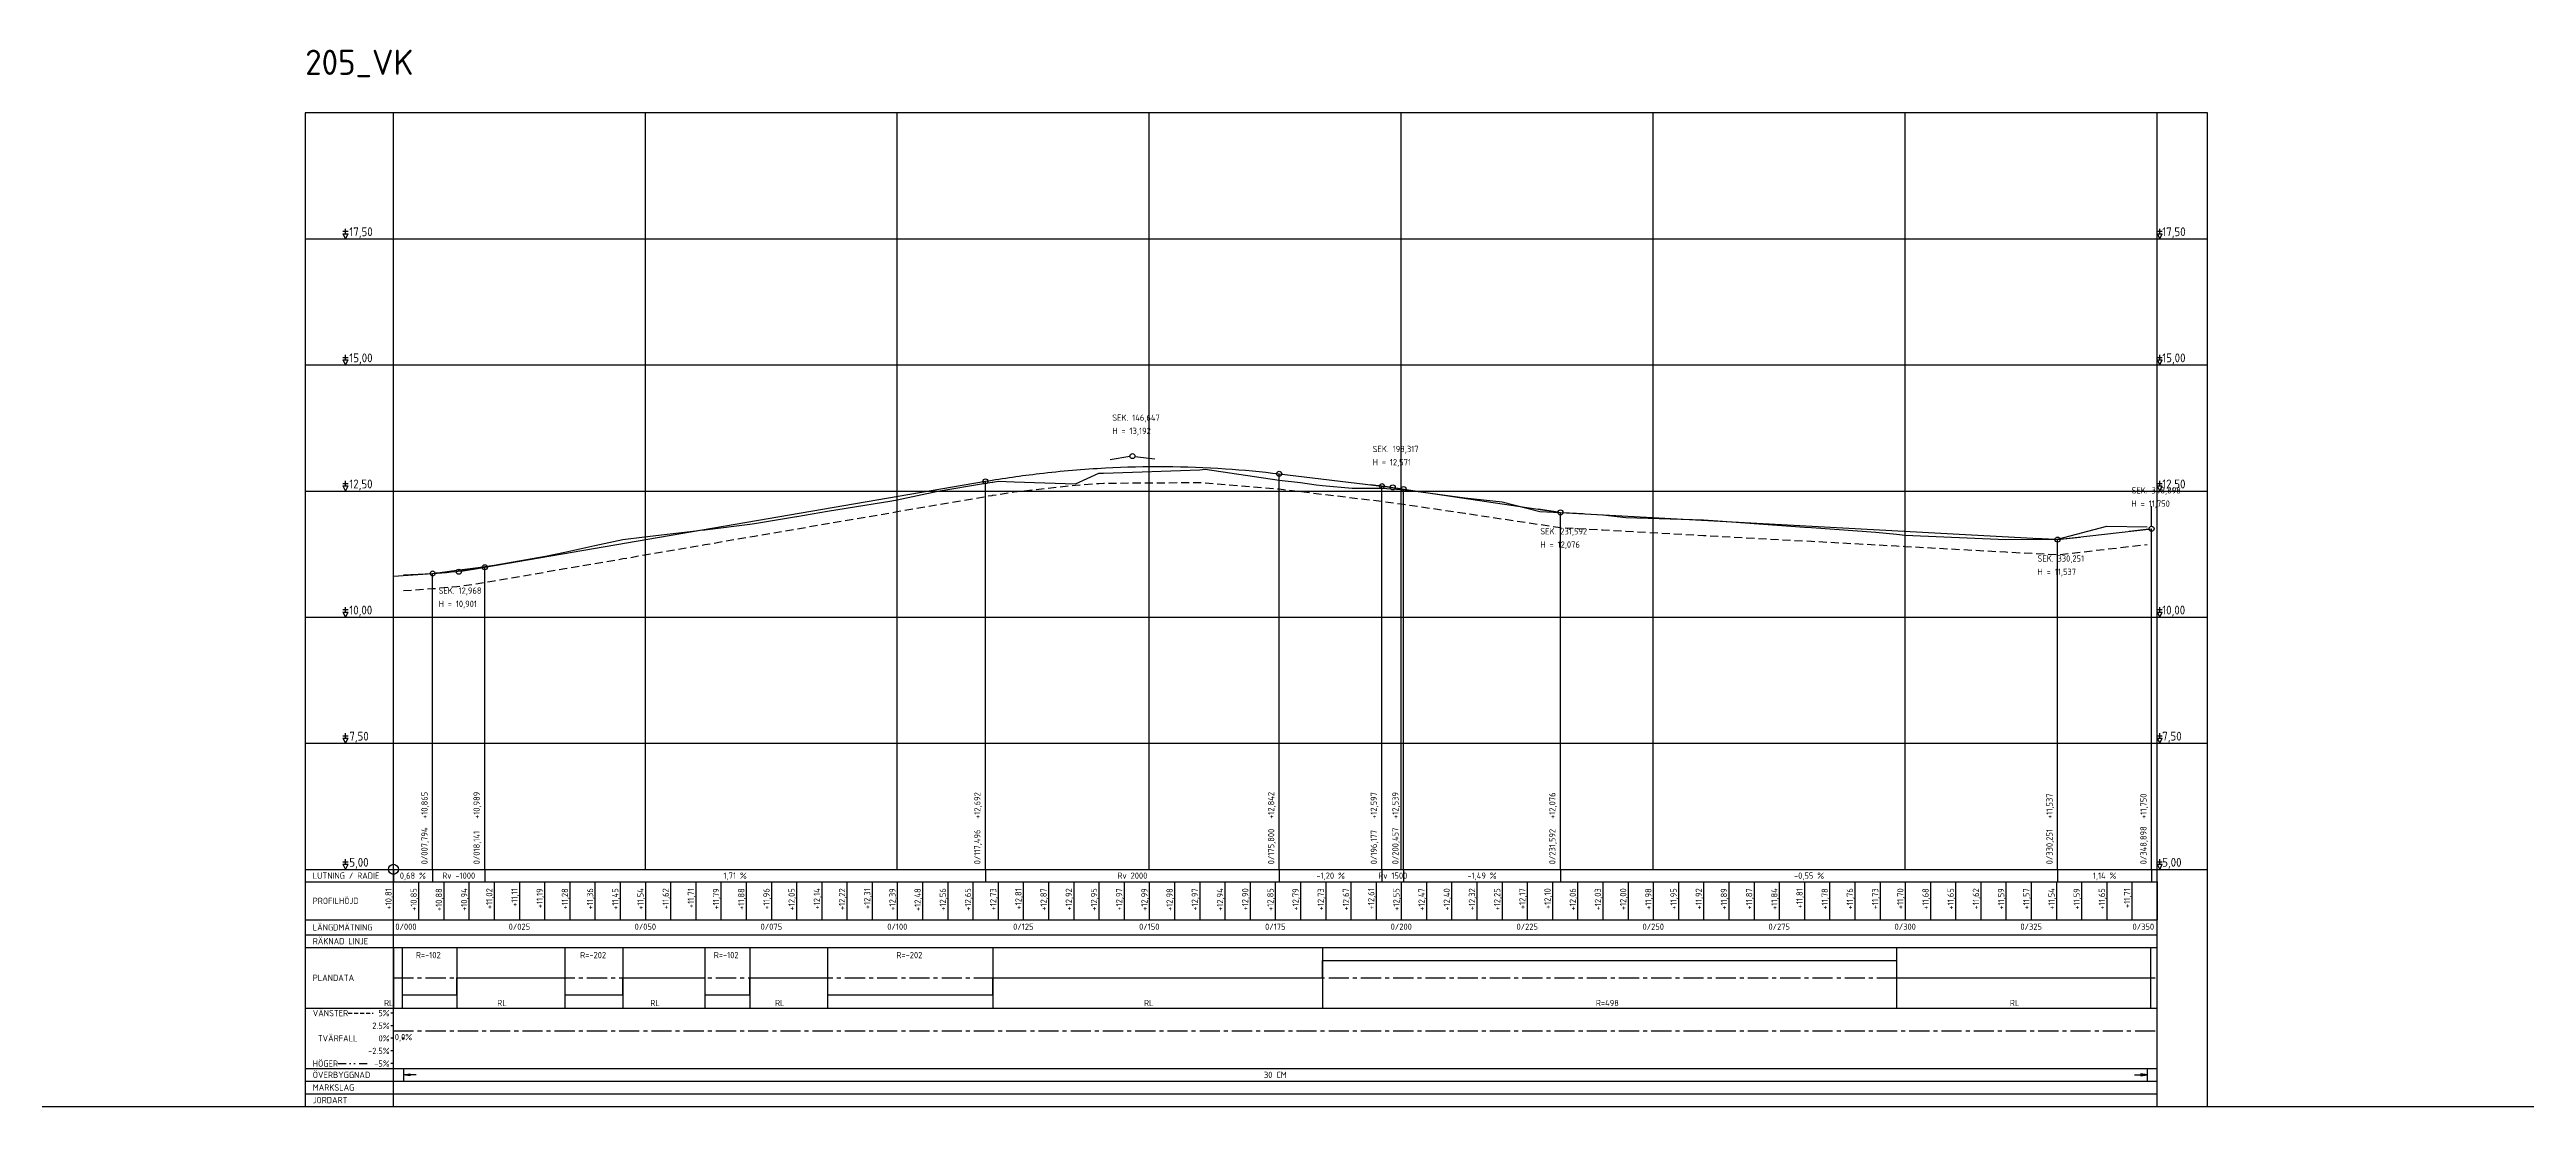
# Model space of a CAD drawing. Header units: metres. Extents: x 117388 to 123031, y 6148214 to 6150604.
# Drawn here: x 120155.5 to 120647, y 6149762.3 to 6149971.9 of the extents above; entities that cross this region are included whole.
import ezdxf
from ezdxf.enums import TextEntityAlignment as Align

# ---------------------------------------------------------------- set-up
doc = ezdxf.new("R2010")
doc.units = ezdxf.units.M
doc.header["$LTSCALE"] = 0.4
for name, pattern in [('CENTER', [16, 10, -2, 2, -2]), ('DASHED', [6, 4, -2]), ('DASHED_2', [3, 2, -1]), ('DIVIDE', [10, 4, -2, 0, -2, 0, -2])]:
    doc.linetypes.add(name, pattern=pattern)
doc.layers.get('DEFPOINTS').update_dxf_attribs({"color": 5, "linetype": 'CONTINUOUS'})
doc.layers.add('_NovapointLsNode', color=7, linetype='CONTINUOUS', plot=False)
for name, color, linetype in [('LP_Modell Overbygningstykkelse', 7, 'CONTINUOUS'), ('M-36-Formular', 1, 'CONTINUOUS'), ('M-36-Formular_CL', 1, 'CENTER'), ('M-36-Formular_Linje', 3, 'CONTINUOUS'), ('M-36-Formular_Text', 1, 'CONTINUOUS'), ('M-36-Mark', 3, 'CONTINUOUS'), ('M-36-Plandata_CL', 3, 'CONTINUOUS'), ('M-36-Ram', 7, 'CONTINUOUS'), ('M-36-Skevning_H', 3, 'DIVIDE'), ('M-36-Skevning_Text', 1, 'CONTINUOUS'), ('M-36-Skevning_V', 1, 'DASHED_2'), ('M-36-terass', 7, 'DASHED'), ('M-36-text', 1, 'CONTINUOUS'), ('M-36-TP_cirkel', 3, 'CONTINUOUS'), ('M-36-TP_linje', 3, 'CONTINUOUS'), ('M-36-TP_text', 1, 'CONTINUOUS'), ('M-36-Vertikalgeometri', 7, 'CONTINUOUS'), ('M-36-VSP_cirkel', 3, 'CONTINUOUS'), ('M-36-VSP_linje', 3, 'CONTINUOUS'), ('M-36-VSP_text', 1, 'CONTINUOUS')]:
    doc.layers.add(name, color=color, linetype=linetype)
doc.styles.add('ISO100', font='ISO3098', dxfattribs={"height": 10})
doc.styles.add('P_ISO_25', font='ISO', dxfattribs={"height": 2.5})

msp = doc.modelspace()

# ---------------------------------------------------------------- linework, layer by layer
at = {"layer": '_NovapointLsNode'}
msp.add_circle((120223.697, 6149809.348), 1, dxfattribs=at)
at = {"layer": 'DEFPOINTS', "flags": 128}
msp.add_lwpolyline([(118316.138, 6149762.348), (121105.65, 6149762.348)], dxfattribs=at)
at = {"layer": 'LP_Modell Overbygningstykkelse'}
for p, q in [((120225.697, 6149769.848), (120225.697, 6149767.348)), ((120571.717, 6149769.848), (120571.717, 6149767.348))]:
    msp.add_line(p, q, dxfattribs=at)
for points in [[(120228.197, 6149768.598), (120225.697, 6149768.598), (120226.947, 6149768.806), (120226.947, 6149768.39), (120225.697, 6149768.598)], [(120569.217, 6149768.598), (120571.717, 6149768.598), (120570.467, 6149768.806), (120570.467, 6149768.39), (120571.717, 6149768.598)]]:
    msp.add_lwpolyline(points, dxfattribs=at)
at = {"layer": 'M-36-Formular'}
for p, q in [((120223.697, 6149809.348), (120223.697, 6149959.348)), ((120223.697, 6149762.348), (120223.697, 6149959.348)), ((120273.697, 6149809.348), (120273.697, 6149959.348)), ((120323.697, 6149809.348), (120323.697, 6149959.348)), ((120373.697, 6149809.348), (120373.697, 6149959.348)), ((120423.697, 6149809.348), (120423.697, 6149959.348)), ((120473.697, 6149809.348), (120473.697, 6149959.348)), ((120523.697, 6149809.348), (120523.697, 6149959.348)), ((120573.697, 6149809.348), (120573.697, 6149959.348)), ((120573.697, 6149762.348), (120573.697, 6149959.348)), ((120206.197, 6149934.348), (120583.697, 6149934.348)), ((120206.197, 6149909.348), (120583.697, 6149909.348)), ((120206.197, 6149884.348), (120583.697, 6149884.348)), ((120206.197, 6149859.348), (120583.697, 6149859.348)), ((120206.197, 6149834.348), (120583.697, 6149834.348)), ((120206.197, 6149809.348), (120583.697, 6149809.348)), ((120206.197, 6149806.848), (120573.697, 6149806.848)), ((120223.697, 6149809.348), (120223.697, 6149806.848)), ((120228.697, 6149806.848), (120228.697, 6149799.348)), ((120231.491, 6149809.348), (120231.491, 6149806.848)), ((120231.491, 6149809.348), (120231.491, 6149806.848)), ((120233.697, 6149806.848), (120233.697, 6149799.348)), ((120238.697, 6149806.848), (120238.697, 6149799.348)), ((120241.838, 6149809.348), (120241.838, 6149806.848)), ((120241.838, 6149809.348), (120241.838, 6149806.848)), ((120243.697, 6149806.848), (120243.697, 6149799.348)), ((120248.697, 6149806.848), (120248.697, 6149799.348)), ((120253.697, 6149806.848), (120253.697, 6149799.348)), ((120258.697, 6149806.848), (120258.697, 6149799.348)), ((120263.697, 6149806.848), (120263.697, 6149799.348)), ((120268.697, 6149806.848), (120268.697, 6149799.348)), ((120273.697, 6149806.848), (120273.697, 6149799.348)), ((120278.697, 6149806.848), (120278.697, 6149799.348)), ((120283.697, 6149806.848), (120283.697, 6149799.348)), ((120288.697, 6149806.848), (120288.697, 6149799.348)), ((120293.697, 6149806.848), (120293.697, 6149799.348)), ((120298.697, 6149806.848), (120298.697, 6149799.348)), ((120303.697, 6149806.848), (120303.697, 6149799.348)), ((120308.697, 6149806.848), (120308.697, 6149799.348)), ((120313.697, 6149806.848), (120313.697, 6149799.348)), ((120318.697, 6149806.848), (120318.697, 6149799.348)), ((120323.697, 6149806.848), (120323.697, 6149799.348)), ((120328.697, 6149806.848), (120328.697, 6149799.348)), ((120333.697, 6149806.848), (120333.697, 6149799.348)), ((120338.697, 6149806.848), (120338.697, 6149799.348)), ((120341.193, 6149809.348), (120341.193, 6149806.848)), ((120341.193, 6149809.348), (120341.193, 6149806.848)), ((120343.697, 6149806.848), (120343.697, 6149799.348)), ((120348.697, 6149806.848), (120348.697, 6149799.348)), ((120353.697, 6149806.848), (120353.697, 6149799.348)), ((120358.697, 6149806.848), (120358.697, 6149799.348)), ((120363.697, 6149806.848), (120363.697, 6149799.348)), ((120368.697, 6149806.848), (120368.697, 6149799.348)), ((120373.697, 6149806.848), (120373.697, 6149799.348)), ((120378.697, 6149806.848), (120378.697, 6149799.348)), ((120383.697, 6149806.848), (120383.697, 6149799.348)), ((120388.697, 6149806.848), (120388.697, 6149799.348)), ((120393.697, 6149806.848), (120393.697, 6149799.348)), ((120398.697, 6149806.848), (120398.697, 6149799.348)), ((120399.497, 6149809.348), (120399.497, 6149806.848)), ((120399.497, 6149809.348), (120399.497, 6149806.848)), ((120403.697, 6149806.848), (120403.697, 6149799.348)), ((120408.697, 6149806.848), (120408.697, 6149799.348)), ((120413.697, 6149806.848), (120413.697, 6149799.348)), ((120418.697, 6149806.848), (120418.697, 6149799.348)), ((120419.874, 6149809.348), (120419.874, 6149806.848)), ((120419.874, 6149809.348), (120419.874, 6149806.848)), ((120423.697, 6149806.848), (120423.697, 6149799.348)), ((120424.154, 6149809.348), (120424.154, 6149806.848)), ((120424.154, 6149809.348), (120424.154, 6149806.848)), ((120428.697, 6149806.848), (120428.697, 6149799.348)), ((120433.697, 6149806.848), (120433.697, 6149799.348)), ((120438.697, 6149806.848), (120438.697, 6149799.348)), ((120443.697, 6149806.848), (120443.697, 6149799.348)), ((120448.697, 6149806.848), (120448.697, 6149799.348)), ((120453.697, 6149806.848), (120453.697, 6149799.348)), ((120455.289, 6149809.348), (120455.289, 6149806.848)), ((120455.289, 6149809.348), (120455.289, 6149806.848)), ((120458.697, 6149806.848), (120458.697, 6149799.348)), ((120463.697, 6149806.848), (120463.697, 6149799.348)), ((120468.697, 6149806.848), (120468.697, 6149799.348)), ((120473.697, 6149806.848), (120473.697, 6149799.348)), ((120478.697, 6149806.848), (120478.697, 6149799.348)), ((120483.697, 6149806.848), (120483.697, 6149799.348)), ((120488.697, 6149806.848), (120488.697, 6149799.348)), ((120493.697, 6149806.848), (120493.697, 6149799.348)), ((120498.697, 6149806.848), (120498.697, 6149799.348)), ((120503.697, 6149806.848), (120503.697, 6149799.348)), ((120508.697, 6149806.848), (120508.697, 6149799.348)), ((120513.697, 6149806.848), (120513.697, 6149799.348)), ((120518.697, 6149806.848), (120518.697, 6149799.348)), ((120523.697, 6149806.848), (120523.697, 6149799.348)), ((120528.697, 6149806.848), (120528.697, 6149799.348)), ((120533.697, 6149806.848), (120533.697, 6149799.348)), ((120538.697, 6149806.848), (120538.697, 6149799.348)), ((120543.697, 6149806.848), (120543.697, 6149799.348)), ((120548.697, 6149806.848), (120548.697, 6149799.348)), ((120553.697, 6149806.848), (120553.697, 6149799.348)), ((120553.948, 6149809.348), (120553.948, 6149806.848)), ((120553.948, 6149809.348), (120553.948, 6149806.848)), ((120558.697, 6149806.848), (120558.697, 6149799.348)), ((120563.697, 6149806.848), (120563.697, 6149799.348)), ((120568.697, 6149806.848), (120568.697, 6149799.348)), ((120572.595, 6149809.348), (120572.595, 6149806.848)), ((120573.697, 6149806.848), (120573.697, 6149799.348)), ((120206.197, 6149799.348), (120573.697, 6149799.348)), ((120206.197, 6149796.348), (120573.697, 6149796.348)), ((120206.197, 6149793.848), (120573.697, 6149793.848)), ((120206.197, 6149781.848), (120573.697, 6149781.848)), ((120206.197, 6149769.848), (120573.697, 6149769.848)), ((120206.197, 6149767.348), (120573.697, 6149767.348)), ((120206.197, 6149764.848), (120573.697, 6149764.848))]:
    msp.add_line(p, q, dxfattribs=at)
at = {"layer": 'M-36-Formular_CL'}
for p, q in [((120223.697, 6149787.848), (120573.697, 6149787.848)), ((120223.697, 6149780.848), (120223.197, 6149780.848)), ((120223.697, 6149778.348), (120223.197, 6149778.348)), ((120223.697, 6149777.348), (120573.697, 6149777.348)), ((120223.697, 6149775.848), (120223.197, 6149775.848)), ((120223.697, 6149773.348), (120223.197, 6149773.348)), ((120223.697, 6149770.848), (120223.197, 6149770.848))]:
    msp.add_line(p, q, dxfattribs=at)
at = {"layer": 'M-36-Formular_Linje'}
for p, q in [((120223.697, 6149793.848), (120223.697, 6149781.848)), ((120225.423, 6149793.848), (120225.423, 6149781.848)), ((120236.32, 6149793.848), (120236.32, 6149781.848)), ((120257.693, 6149793.848), (120257.693, 6149781.848)), ((120269.255, 6149793.848), (120269.255, 6149781.848)), ((120285.508, 6149793.848), (120285.508, 6149781.848)), ((120294.46, 6149793.848), (120294.46, 6149781.848)), ((120309.832, 6149793.848), (120309.832, 6149781.848)), ((120342.627, 6149793.848), (120342.627, 6149781.848)), ((120408.093, 6149793.848), (120408.093, 6149781.848)), ((120521.957, 6149793.848), (120521.957, 6149781.848)), ((120572.395, 6149793.848), (120572.395, 6149781.848))]:
    msp.add_line(p, q, dxfattribs=at)
at = {"layer": 'M-36-Formular_Text'}
for p, q in [((120213.697, 6149935.848), (120214.697, 6149935.848)), ((120213.697, 6149935.348), (120214.697, 6149935.348)), ((120213.697, 6149935.348), (120214.197, 6149934.348)), ((120214.197, 6149935.348), (120214.197, 6149936.348)), ((120214.197, 6149934.348), (120214.697, 6149935.348)), ((120573.697, 6149935.848), (120574.697, 6149935.848)), ((120573.697, 6149935.348), (120574.697, 6149935.348)), ((120573.697, 6149935.348), (120574.197, 6149934.348)), ((120574.197, 6149935.348), (120574.197, 6149936.348)), ((120574.197, 6149934.348), (120574.697, 6149935.348)), ((120213.697, 6149910.848), (120214.697, 6149910.848)), ((120213.697, 6149910.348), (120214.697, 6149910.348)), ((120213.697, 6149910.348), (120214.197, 6149909.348)), ((120214.197, 6149910.348), (120214.197, 6149911.348)), ((120214.197, 6149909.348), (120214.697, 6149910.348)), ((120573.697, 6149910.848), (120574.697, 6149910.848)), ((120573.697, 6149910.348), (120574.697, 6149910.348)), ((120573.697, 6149910.348), (120574.197, 6149909.348)), ((120574.197, 6149910.348), (120574.197, 6149911.348)), ((120574.197, 6149909.348), (120574.697, 6149910.348)), ((120213.697, 6149885.848), (120214.697, 6149885.848)), ((120213.697, 6149885.348), (120214.697, 6149885.348)), ((120213.697, 6149885.348), (120214.197, 6149884.348)), ((120214.197, 6149885.348), (120214.197, 6149886.348)), ((120214.197, 6149884.348), (120214.697, 6149885.348)), ((120573.697, 6149885.848), (120574.697, 6149885.848)), ((120573.697, 6149885.348), (120574.697, 6149885.348)), ((120573.697, 6149885.348), (120574.197, 6149884.348)), ((120574.197, 6149885.348), (120574.197, 6149886.348)), ((120574.197, 6149884.348), (120574.697, 6149885.348)), ((120213.697, 6149860.848), (120214.697, 6149860.848)), ((120213.697, 6149860.348), (120214.697, 6149860.348)), ((120213.697, 6149860.348), (120214.197, 6149859.348)), ((120214.197, 6149860.348), (120214.197, 6149861.348)), ((120214.197, 6149859.348), (120214.697, 6149860.348)), ((120573.697, 6149860.848), (120574.697, 6149860.848)), ((120573.697, 6149860.348), (120574.697, 6149860.348)), ((120573.697, 6149860.348), (120574.197, 6149859.348)), ((120574.197, 6149860.348), (120574.197, 6149861.348)), ((120574.197, 6149859.348), (120574.697, 6149860.348)), ((120213.697, 6149835.848), (120214.697, 6149835.848)), ((120213.697, 6149835.348), (120214.697, 6149835.348)), ((120213.697, 6149835.348), (120214.197, 6149834.348)), ((120214.197, 6149835.348), (120214.197, 6149836.348)), ((120214.197, 6149834.348), (120214.697, 6149835.348)), ((120573.697, 6149835.848), (120574.697, 6149835.848)), ((120573.697, 6149835.348), (120574.697, 6149835.348)), ((120573.697, 6149835.348), (120574.197, 6149834.348)), ((120574.197, 6149835.348), (120574.197, 6149836.348)), ((120574.197, 6149834.348), (120574.697, 6149835.348)), ((120213.697, 6149810.848), (120214.697, 6149810.848)), ((120214.197, 6149810.348), (120214.197, 6149811.348)), ((120573.697, 6149810.848), (120574.697, 6149810.848)), ((120574.197, 6149810.348), (120574.197, 6149811.348)), ((120213.697, 6149810.348), (120214.697, 6149810.348)), ((120213.697, 6149810.348), (120214.197, 6149809.348)), ((120214.197, 6149809.348), (120214.697, 6149810.348)), ((120573.697, 6149810.348), (120574.697, 6149810.348)), ((120573.697, 6149810.348), (120574.197, 6149809.348)), ((120574.197, 6149809.348), (120574.697, 6149810.348))]:
    msp.add_line(p, q, dxfattribs=at)
at = {"layer": 'M-36-Mark', "flags": 128}
msp.add_lwpolyline([(120225.697, 6149867.758), (120231.487, 6149867.978), (120236.317, 6149868.638), (120240.537, 6149869.208), (120241.837, 6149869.388), (120243.697, 6149869.638), (120253.857, 6149871.418), (120257.697, 6149872.248), (120263.667, 6149873.518), (120263.697, 6149873.528), (120269.257, 6149874.708), (120273.537, 6149875.248), (120283.697, 6149876.458), (120284.477, 6149876.558), (120285.507, 6149876.678), (120294.457, 6149877.758), (120295.327, 6149877.898), (120303.697, 6149879.308), (120303.767, 6149879.318), (120309.827, 6149880.338), (120322.607, 6149882.428), (120323.697, 6149882.598), (120331.747, 6149884.318), (120341.197, 6149885.898), (120342.497, 6149886.118), (120342.627, 6149886.138), (120343.697, 6149886.318), (120346.877, 6149886.178), (120359.067, 6149885.758), (120363.697, 6149887.888), (120364.627, 6149887.918), (120383.697, 6149888.568), (120384.797, 6149888.668), (120399.497, 6149886.528), (120403.697, 6149886.008), (120406.837, 6149885.608), (120408.097, 6149885.448), (120413.967, 6149884.888), (120419.877, 6149884.928), (120423.697, 6149884.668), (120424.157, 6149884.638), (120436.307, 6149883.028), (120443.697, 6149882.188), (120451.187, 6149880.308), (120455.287, 6149880.078), (120463.697, 6149879.598), (120468.257, 6149879.118), (120483.697, 6149878.628), (120486.537, 6149878.438), (120503.697, 6149877.208), (120505.127, 6149877.118), (120517.897, 6149876.218), (120521.957, 6149875.778), (120523.697, 6149875.598), (120543.697, 6149874.748), (120553.947, 6149874.828), (120563.697, 6149877.378), (120571.717, 6149877.228)], dxfattribs=at)
at = {"layer": 'M-36-Plandata_CL'}
msp.add_lwpolyline([(120223.697, 6149787.848), (120225.423, 6149787.848), (120225.423, 6149784.448), (120236.32, 6149784.448), (120236.32, 6149787.848), (120257.693, 6149787.848), (120257.693, 6149784.448), (120269.255, 6149784.448), (120269.255, 6149787.848), (120285.508, 6149787.848), (120285.508, 6149784.448), (120294.46, 6149784.448), (120294.46, 6149787.848), (120309.832, 6149787.848), (120309.832, 6149784.448), (120342.627, 6149784.448), (120342.627, 6149787.848), (120408.093, 6149787.848), (120408.093, 6149791.248), (120521.957, 6149791.248), (120521.957, 6149787.848), (120572.395, 6149787.848)], dxfattribs=at)
at = {"layer": 'M-36-Ram'}
msp.add_lwpolyline([(120206.197, 6149762.348), (120583.697, 6149762.348), (120583.697, 6149959.348), (120206.197, 6149959.348)], close=True, dxfattribs=at)
at = {"layer": 'M-36-Skevning_H'}
msp.add_line((120212.697, 6149770.848), (120218.697, 6149770.848), dxfattribs=at)
for points in [[(120225.697, 6149775.848), (120225.697, 6149775.848), (120225.864, 6149775.848), (120225.53, 6149775.848), (120225.697, 6149775.848)], [(120225.697, 6149775.848), (120225.697, 6149775.848)]]:
    msp.add_lwpolyline(points, dxfattribs=at)
at = {"layer": 'M-36-Skevning_V'}
msp.add_line((120214.697, 6149780.848), (120219.697, 6149780.848), dxfattribs=at)
for points in [[(120225.697, 6149775.848), (120225.697, 6149775.848), (120225.864, 6149775.848), (120225.53, 6149775.848), (120225.697, 6149775.848)], [(120225.697, 6149775.848), (120225.697, 6149775.848)]]:
    msp.add_lwpolyline(points, dxfattribs=at)
at = {"layer": 'M-36-terass', "flags": 128}
msp.add_lwpolyline([(120225.697, 6149864.608), (120231.487, 6149865.001), (120236.317, 6149865.446), (120240.537, 6149866.025), (120241.837, 6149866.24), (120243.697, 6149866.559), (120253.857, 6149868.3), (120257.697, 6149868.958), (120263.667, 6149869.982), (120263.697, 6149869.987), (120269.257, 6149870.94), (120273.537, 6149871.673), (120283.697, 6149873.415), (120284.477, 6149873.549), (120285.507, 6149873.725), (120294.457, 6149875.259), (120295.327, 6149875.409), (120303.697, 6149876.843), (120303.767, 6149876.855), (120309.827, 6149877.894), (120322.607, 6149880.085), (120323.697, 6149880.272), (120331.747, 6149881.651), (120341.197, 6149883.271), (120342.497, 6149883.49), (120342.627, 6149883.511), (120343.697, 6149883.684), (120346.877, 6149884.164), (120359.067, 6149885.536), (120363.697, 6149885.862), (120364.627, 6149885.914), (120383.697, 6149886.039), (120384.797, 6149885.991), (120399.497, 6149884.765), (120403.697, 6149884.261), (120406.837, 6149883.883), (120408.097, 6149883.732), (120413.967, 6149883.027), (120419.877, 6149882.317), (120423.697, 6149881.809), (120424.157, 6149881.741), (120436.307, 6149879.935), (120443.697, 6149878.836), (120451.187, 6149877.722), (120455.287, 6149877.113), (120463.697, 6149876.653), (120468.257, 6149876.404), (120483.697, 6149875.56), (120486.537, 6149875.405), (120503.697, 6149874.467), (120505.127, 6149874.389), (120517.897, 6149873.691), (120521.957, 6149873.469), (120523.697, 6149873.374), (120543.697, 6149872.28), (120553.947, 6149871.72), (120563.697, 6149872.835), (120571.717, 6149873.752)], dxfattribs=at)
at = {"layer": 'M-36-TP_cirkel'}
for centre in [(120341.193, 6149886.271), (120399.497, 6149887.765), (120419.874, 6149885.317), (120424.154, 6149884.742), (120455.289, 6149880.113), (120553.948, 6149874.72), (120572.595, 6149876.853), (120241.838, 6149869.24), (120231.491, 6149868.002)]:
    msp.add_circle(centre, 0.5, dxfattribs=at)
at = {"layer": 'M-36-TP_linje'}
for p, q in [((120341.193, 6149809.348), (120341.193, 6149886.271)), ((120399.497, 6149809.348), (120399.497, 6149887.765)), ((120419.874, 6149809.348), (120419.874, 6149885.317)), ((120424.154, 6149809.348), (120424.154, 6149884.742)), ((120455.289, 6149809.348), (120455.289, 6149880.113)), ((120553.948, 6149809.348), (120553.948, 6149874.72)), ((120572.595, 6149809.348), (120572.595, 6149876.853)), ((120231.491, 6149809.348), (120231.491, 6149868.002)), ((120241.838, 6149809.348), (120241.838, 6149869.24))]:
    msp.add_line(p, q, dxfattribs=at)
at = {"layer": 'M-36-Vertikalgeometri'}
msp.add_lwpolyline([(120223.697, 6149867.472), (120231.491, 6149868.002, 0.0181803), (120238.882, 6149868.777, 0.0071304), (120241.838, 6149869.24), (120341.193, 6149886.271, -0.0129822), (120351.902, 6149887.82, -0.0161869), (120364.99, 6149888.934, -0.0297449), (120388.788, 6149888.765, -0.0132153), (120399.497, 6149887.765), (120419.874, 6149885.317, -0.0069474), (120424.154, 6149884.742), (120455.289, 6149880.113), (120553.948, 6149874.72), (120572.595, 6149876.853)], format="xyb", dxfattribs=at)
at = {"layer": 'M-36-VSP_cirkel'}
for centre in [(120370.344, 6149891.268), (120422.014, 6149885.06), (120455.289, 6149880.113), (120553.948, 6149874.72), (120572.595, 6149876.853), (120236.665, 6149868.353)]:
    msp.add_circle(centre, 0.5, dxfattribs=at)
at = {"layer": 'M-36-VSP_linje'}
for p, q in [((120369.851, 6149891.183), (120365.909, 6149890.507)), ((120370.84, 6149891.208), (120374.812, 6149890.731)), ((120421.518, 6149885.12), (120417.546, 6149885.597)), ((120422.509, 6149884.986), (120426.465, 6149884.398)), ((120454.794, 6149880.186), (120450.838, 6149880.774)), ((120455.788, 6149880.085), (120459.782, 6149879.867)), ((120572.595, 6149877.353), (120572.595, 6149881.353)), ((120553.449, 6149874.747), (120549.455, 6149874.966)), ((120554.445, 6149874.777), (120558.419, 6149875.231)), ((120572.098, 6149876.796), (120568.124, 6149876.341)), ((120236.166, 6149868.319), (120232.175, 6149868.048)), ((120237.158, 6149868.438), (120241.1, 6149869.113))]:
    msp.add_line(p, q, dxfattribs=at)

# ---------------------------------------------------------------- texts
at = {"layer": 'M-36-Formular_Text', "style": 'P_ISO_25'}
for s, p in [('17,50', (120214.947, 6149934.348)), ('17,50', (120574.697, 6149934.348)), ('15,00', (120214.947, 6149909.348)), ('15,00', (120574.697, 6149909.348)), ('12,50', (120214.947, 6149884.348)), ('12,50', (120574.697, 6149884.348)), ('10,00', (120214.947, 6149859.348)), ('10,00', (120574.697, 6149859.348)), ('7,50', (120214.947, 6149834.348)), ('7,50', (120574.697, 6149834.348)), ('5,00', (120214.947, 6149809.348)), ('5,00', (120574.697, 6149809.348))]:
    msp.add_text(s, height=1.75, dxfattribs=at).set_placement(p, align=Align.BOTTOM_LEFT)
for s, p in [('LUTNING / RADIE', (120207.697, 6149808.098)), ('RÄKNAD LINJE', (120207.697, 6149795.098)), ('PLANDATA', (120207.697, 6149787.848)), ('VÄNSTER', (120207.697, 6149780.848)), ('TVÄRFALL', (120208.697, 6149775.848)), ('HÖGER', (120207.697, 6149770.848)), ('ÖVERBYGGNAD', (120207.697, 6149768.598)), ('MARKSLAG', (120207.697, 6149766.098)), ('JORDART', (120207.697, 6149763.598))]:
    msp.add_text(s, height=1.25, dxfattribs=at).set_placement(p, align=Align.MIDDLE_LEFT)
for s, p in [('5%', (120222.947, 6149780.848)), ('2.5%', (120222.947, 6149778.348)), ('0%', (120222.947, 6149775.848)), ('-2.5%', (120222.947, 6149773.348)), ('-5%', (120222.947, 6149770.848))]:
    msp.add_text(s, height=1.25, dxfattribs=at).set_placement(p, align=Align.MIDDLE_RIGHT)
at = {"layer": 'M-36-Ram', "style": 'ISO100'}
msp.add_text('205_VK', height=5, dxfattribs=at).set_placement((120206.197, 6149969.348), align=Align.MIDDLE_LEFT)
at = {"layer": 'M-36-Skevning_Text', "style": 'P_ISO_25'}
msp.add_text('0,0%', height=1.25, dxfattribs=at).set_placement((120225.697, 6149776.098), align=Align.MIDDLE_CENTER)
msp.add_text('0,0%', height=1.25, dxfattribs=at).set_placement((120225.697, 6149776.098), align=Align.MIDDLE_CENTER)
at = {"layer": 'M-36-text', "style": 'P_ISO_25'}
for s, p in [('0,68 %', (120227.559, 6149808.098)), ('Rv -1000', (120236.665, 6149808.098)), ('1,71 %', (120291.515, 6149808.098)), ('Rv 2000', (120370.345, 6149808.098)), ('-1,20 %', (120409.685, 6149808.098)), ('Rv 1500', (120422.014, 6149808.098)), ('-1,49 %', (120439.721, 6149808.098)), ('-0,55 %', (120504.618, 6149808.098)), ('1,14 %', (120563.272, 6149808.098)), ('30 CM', (120398.707, 6149768.598))]:
    msp.add_text(s, height=1.25, dxfattribs=at).set_placement(p, align=Align.MIDDLE_CENTER)
for s, p in [('PROFILHÖJD', (120207.697, 6149803.098)), ('LÄNGDMÄTNING', (120207.697, 6149797.848))]:
    msp.add_text(s, height=1.25, dxfattribs=at).set_placement(p, align=Align.MIDDLE_LEFT)
for s, p in [('+10,81', (120223.347, 6149805.598)), ('+10,85', (120228.347, 6149805.598)), ('+10,88', (120233.347, 6149805.598)), ('+10,94', (120238.347, 6149805.598)), ('+11,02', (120243.347, 6149805.598)), ('+11,11', (120248.347, 6149805.598)), ('+11,19', (120253.347, 6149805.598)), ('+11,28', (120258.347, 6149805.598)), ('+11,36', (120263.347, 6149805.598)), ('+11,45', (120268.347, 6149805.598)), ('+11,54', (120273.347, 6149805.598)), ('+11,62', (120278.347, 6149805.598)), ('+11,71', (120283.347, 6149805.598)), ('+11,79', (120288.347, 6149805.598)), ('+11,88', (120293.347, 6149805.598)), ('+11,96', (120298.347, 6149805.598)), ('+12,05', (120303.347, 6149805.598)), ('+12,14', (120308.347, 6149805.598)), ('+12,22', (120313.347, 6149805.598)), ('+12,31', (120318.347, 6149805.598)), ('+12,39', (120323.347, 6149805.598)), ('+12,48', (120328.347, 6149805.598)), ('+12,56', (120333.347, 6149805.598)), ('+12,65', (120338.347, 6149805.598)), ('+12,73', (120343.347, 6149805.598)), ('+12,81', (120348.347, 6149805.598)), ('+12,87', (120353.347, 6149805.598)), ('+12,92', (120358.347, 6149805.598)), ('+12,95', (120363.347, 6149805.598)), ('+12,97', (120368.347, 6149805.598)), ('+12,99', (120373.347, 6149805.598)), ('+12,98', (120378.347, 6149805.598)), ('+12,97', (120383.347, 6149805.598)), ('+12,94', (120388.347, 6149805.598)), ('+12,90', (120393.347, 6149805.598)), ('+12,85', (120398.347, 6149805.598)), ('+12,79', (120403.347, 6149805.598)), ('+12,73', (120408.347, 6149805.598)), ('+12,67', (120413.347, 6149805.598)), ('+12,61', (120418.347, 6149805.598)), ('+12,55', (120423.347, 6149805.598)), ('+12,47', (120428.347, 6149805.598)), ('+12,40', (120433.347, 6149805.598)), ('+12,32', (120438.347, 6149805.598)), ('+12,25', (120443.347, 6149805.598)), ('+12,17', (120448.347, 6149805.598)), ('+12,10', (120453.347, 6149805.598)), ('+12,06', (120458.347, 6149805.598)), ('+12,03', (120463.347, 6149805.598)), ('+12,00', (120468.347, 6149805.598)), ('+11,98', (120473.347, 6149805.598)), ('+11,95', (120478.347, 6149805.598)), ('+11,92', (120483.347, 6149805.598)), ('+11,89', (120488.347, 6149805.598)), ('+11,87', (120493.347, 6149805.598)), ('+11,84', (120498.347, 6149805.598)), ('+11,81', (120503.347, 6149805.598)), ('+11,78', (120508.347, 6149805.598)), ('+11,76', (120513.347, 6149805.598)), ('+11,73', (120518.347, 6149805.598)), ('+11,70', (120523.347, 6149805.598)), ('+11,68', (120528.347, 6149805.598)), ('+11,65', (120533.347, 6149805.598)), ('+11,62', (120538.347, 6149805.598)), ('+11,59', (120543.347, 6149805.598)), ('+11,57', (120548.347, 6149805.598)), ('+11,54', (120553.347, 6149805.598)), ('+11,59', (120558.347, 6149805.598)), ('+11,65', (120563.347, 6149805.598)), ('+11,71', (120568.347, 6149805.598))]:
    msp.add_text(s, height=1.25, rotation=90.01167, dxfattribs=at).set_placement(p, align=Align.RIGHT)
for s, p in [('0/000', (120226.197, 6149797.348)), ('0/025', (120248.697, 6149797.348)), ('0/050', (120273.697, 6149797.348)), ('0/075', (120298.697, 6149797.348)), ('0/100', (120323.697, 6149797.348)), ('0/125', (120348.697, 6149797.348)), ('0/150', (120373.697, 6149797.348)), ('0/175', (120398.697, 6149797.348)), ('0/200', (120423.697, 6149797.348)), ('0/225', (120448.697, 6149797.348)), ('0/250', (120473.697, 6149797.348)), ('0/275', (120498.697, 6149797.348)), ('0/300', (120523.697, 6149797.348)), ('0/325', (120548.697, 6149797.348)), ('0/350', (120570.947, 6149797.348))]:
    msp.add_text(s, height=1.25, dxfattribs=at).set_placement(p, align=Align.CENTER)
for s, p in [('R=-102', (120228.16, 6149791.723)), ('R=-202', (120260.762, 6149791.723)), ('R=-102', (120287.272, 6149791.723)), ('R=-202', (120323.517, 6149791.723)), ('RL', (120221.848, 6149782.223)), ('RL', (120244.295, 6149782.223)), ('RL', (120274.669, 6149782.223)), ('RL', (120299.434, 6149782.223)), ('RL', (120372.648, 6149782.223)), ('R=498', (120462.313, 6149782.223)), ('RL', (120544.464, 6149782.223))]:
    msp.add_text(s, height=1.25, dxfattribs=at).set_placement(p)
at = {"layer": 'M-36-TP_text', "style": 'P_ISO_25'}
for s, p in [('+10,865', (120230.491, 6149819.348)), ('+10,989', (120240.838, 6149819.348)), ('+12,692', (120340.193, 6149819.348)), ('+12,842', (120398.497, 6149819.348)), ('+12,597', (120418.874, 6149819.348)), ('+12,539', (120423.154, 6149819.348)), ('+12,076', (120454.289, 6149819.348)), ('+11,537', (120552.948, 6149819.348)), ('+11,750', (120571.595, 6149819.348)), ('0/007,794', (120230.491, 6149810.348)), ('0/018,141', (120240.838, 6149810.348)), ('0/117,496', (120340.193, 6149810.348)), ('0/175,800', (120398.497, 6149810.348)), ('0/196,177', (120418.874, 6149810.348)), ('0/200,457', (120423.154, 6149810.348)), ('0/231,592', (120454.289, 6149810.348)), ('0/330,251', (120552.948, 6149810.348)), ('0/348,898', (120571.595, 6149810.348))]:
    msp.add_text(s, height=1.25, rotation=90.01167, dxfattribs=at).set_placement(p)
at = {"layer": 'M-36-VSP_text', "style": 'P_ISO_25'}
for s, p in [('SEK. 146,647', (120366.344, 6149898.268)), ('H = 13,192', (120366.344, 6149895.642)), ('SEK. 198,317', (120418.014, 6149892.06)), ('H = 12,571', (120418.014, 6149889.434)), ('SEK. 348,898', (120568.595, 6149883.853)), ('H = 11,750', (120568.595, 6149881.227)), ('SEK. 231,592', (120451.289, 6149875.738)), ('H = 12,076', (120451.289, 6149873.112)), ('SEK. 330,251', (120549.948, 6149870.346)), ('SEK. 12,968', (120232.665, 6149863.979)), ('H = 11,537', (120549.948, 6149867.72)), ('H = 10,901', (120232.665, 6149861.353))]:
    msp.add_text(s, height=1.25, dxfattribs=at).set_placement(p)

doc.saveas('drawing.dxf')
